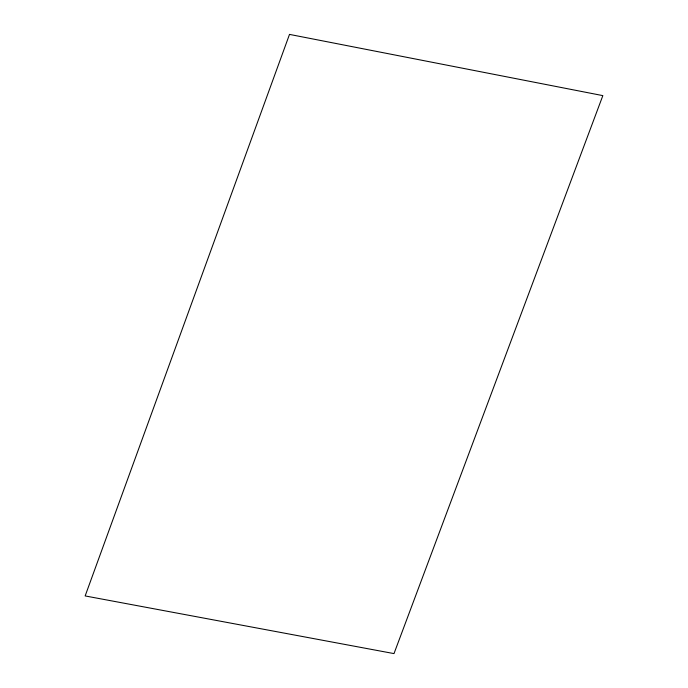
<?xml version="1.0" encoding="UTF-8"?>
<svg xmlns="http://www.w3.org/2000/svg" width="688" height="688" viewBox="0 0 688 688"><rect width="100%" height="100%" fill="white"/><g stroke="black" fill="none" stroke-linecap="round" stroke-linejoin="round"><path stroke-width="1.03" d="M289.502 34.4L85.157 595.937L394 653.6L602.843 95.623L289.502 34.4"/></g></svg>
